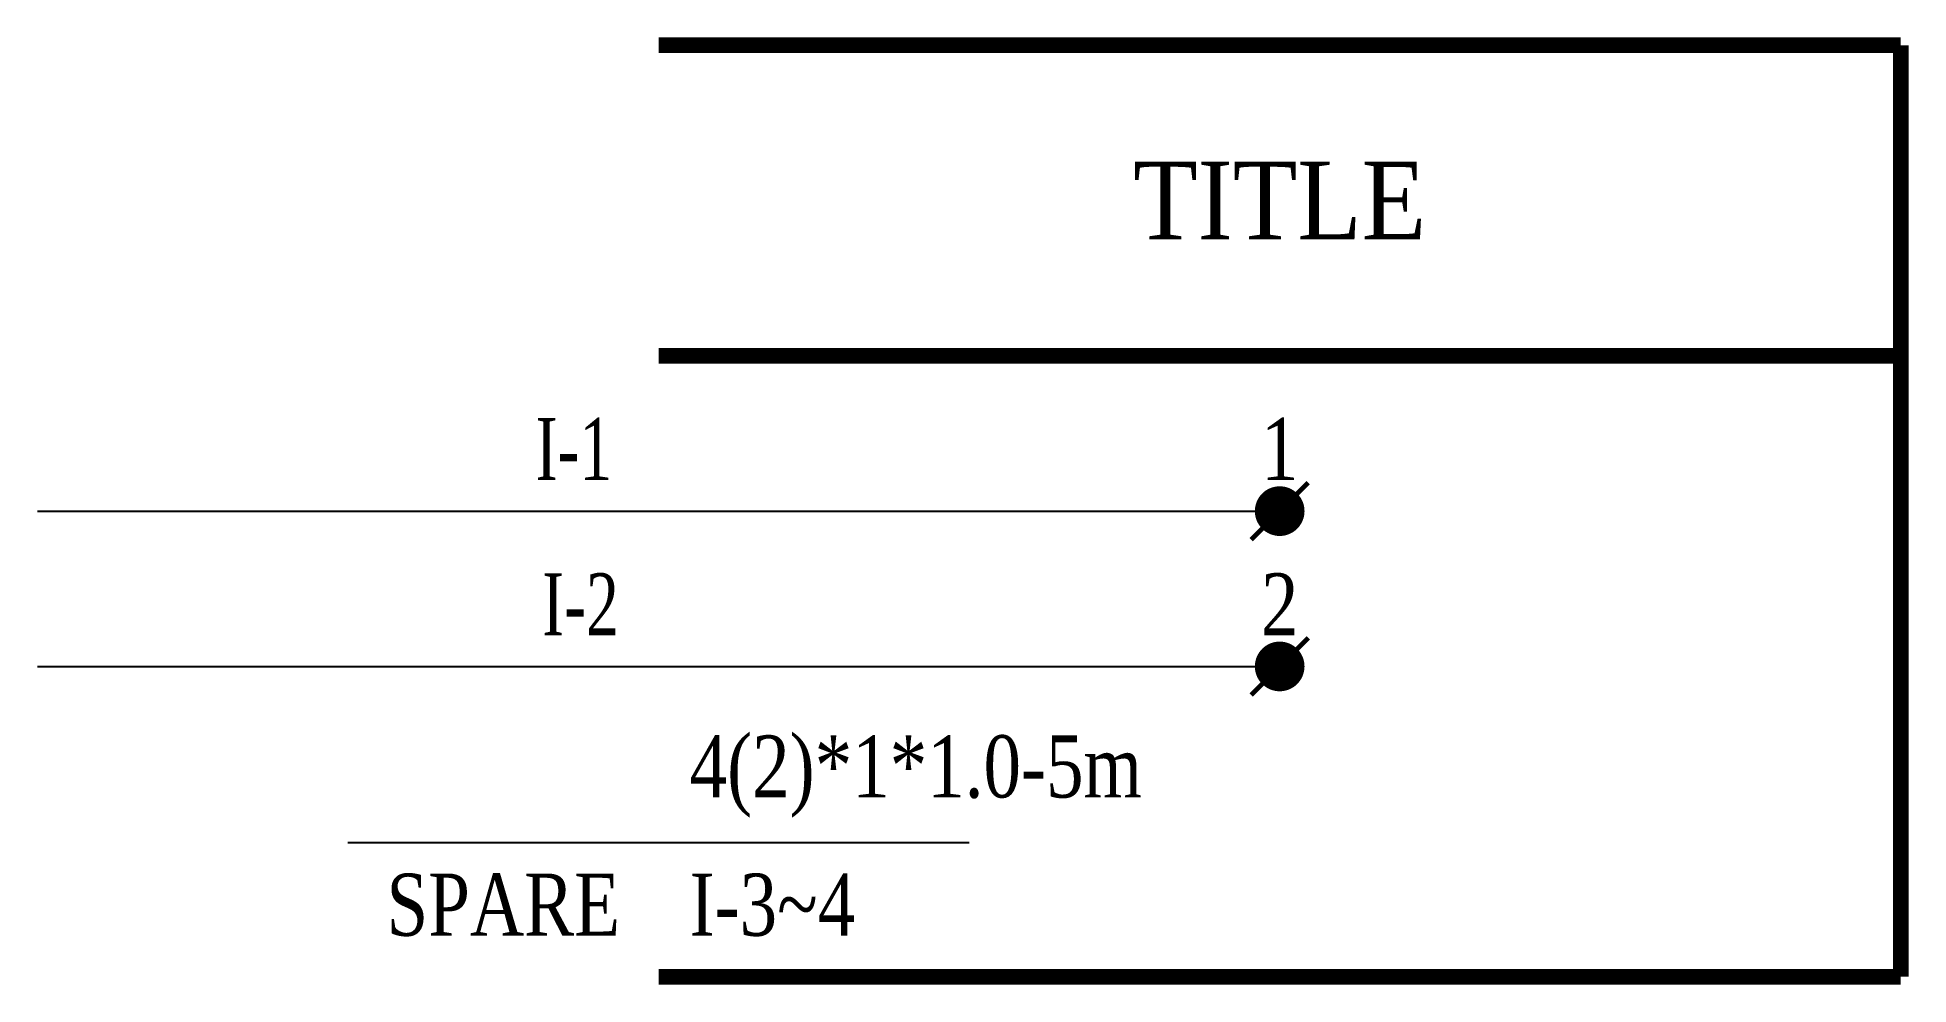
# Model space of a CAD drawing. Header units: millimetres. Extents: x -20 to 40.2, y -30.2 to 0.2.
import ezdxf
from ezdxf.enums import TextEntityAlignment as Align

# ---------------------------------------------------------------- set-up
doc = ezdxf.new("R2010")
doc.units = ezdxf.units.MM
doc.styles.add('CHINESE', font='TIMES.TTF', dxfattribs={"width": 0.9})

# ---------------------------------------------------------------- blocks, each defined once
blk = doc.blocks.new('W21')
at = {"const_width": 0.8}
blk.add_lwpolyline([(-0.4, 0, 1), (0.4, 0, 1)], format="xyb", close=True, dxfattribs=at)
at = {"const_width": 0.15}
for points in [[(0, 0), (0.919, 0.919)], [(0, 0), (-0.919, -0.919)]]:
    blk.add_lwpolyline(points, dxfattribs=at)
blk = doc.blocks.new('DZ')
at = {"xscale": -1, "rotation": 270}
blk.add_blockref('W21', (0, 0), dxfattribs=at)

msp = doc.modelspace()

# ---------------------------------------------------------------- linework, layer by layer
at = {"color": 3}
msp.add_line((-10, -25.669), (10, -25.669), dxfattribs=at)
at = {"color": 3, "const_width": 0.5}
for points in [[(0, 0), (40, 0)], [(40, 0), (40, -10)], [(0, -10), (40, -10)], [(40, -10), (40, -29.992)], [(0, -29.992), (40, -29.992)]]:
    msp.add_lwpolyline(points, dxfattribs=at)
at = {"color": 3}
for points in [[(-20, -15), (20, -15)], [(-20, -20), (20, -20)]]:
    msp.add_lwpolyline(points, dxfattribs=at)

# ---------------------------------------------------------------- block references
for p in [(20, -15), (20, -20)]:
    msp.add_blockref('DZ', p, dxfattribs=at)

# ---------------------------------------------------------------- texts
at = {"color": 3, "style": 'CHINESE', "width": 0.7}
for s, p in [('I-1', (-1.493, -14)), ('I-2', (-1.279, -19))]:
    msp.add_text(s, height=2, dxfattribs=at).set_placement(p, align=Align.RIGHT)
at = {"color": 3, "style": 'CHINESE', "width": 0.8}
for s, p in [('1', (20, -14)), ('2', (20, -19))]:
    msp.add_text(s, height=2, dxfattribs=at).set_placement(p, align=Align.CENTER)
msp.add_text('4(2)*1*1.0-5m', height=2, dxfattribs=at).set_placement((1, -24.219))
msp.add_text('SPARE', height=2, dxfattribs=at).set_placement((-5, -26.669), align=Align.TOP_CENTER)
msp.add_text('I-3~4', height=2, dxfattribs=at).set_placement((1, -26.669), align=Align.TOP_LEFT)
at = {"color": 3, "style": 'CHINESE', "width": 0.9}
msp.add_attdef('TITLE', text='Trap Indicator_ML-6A_IND', height=2.5, dxfattribs=at).set_placement((20, -5), align=Align.MIDDLE_CENTER)

doc.saveas('drawing.dxf')
